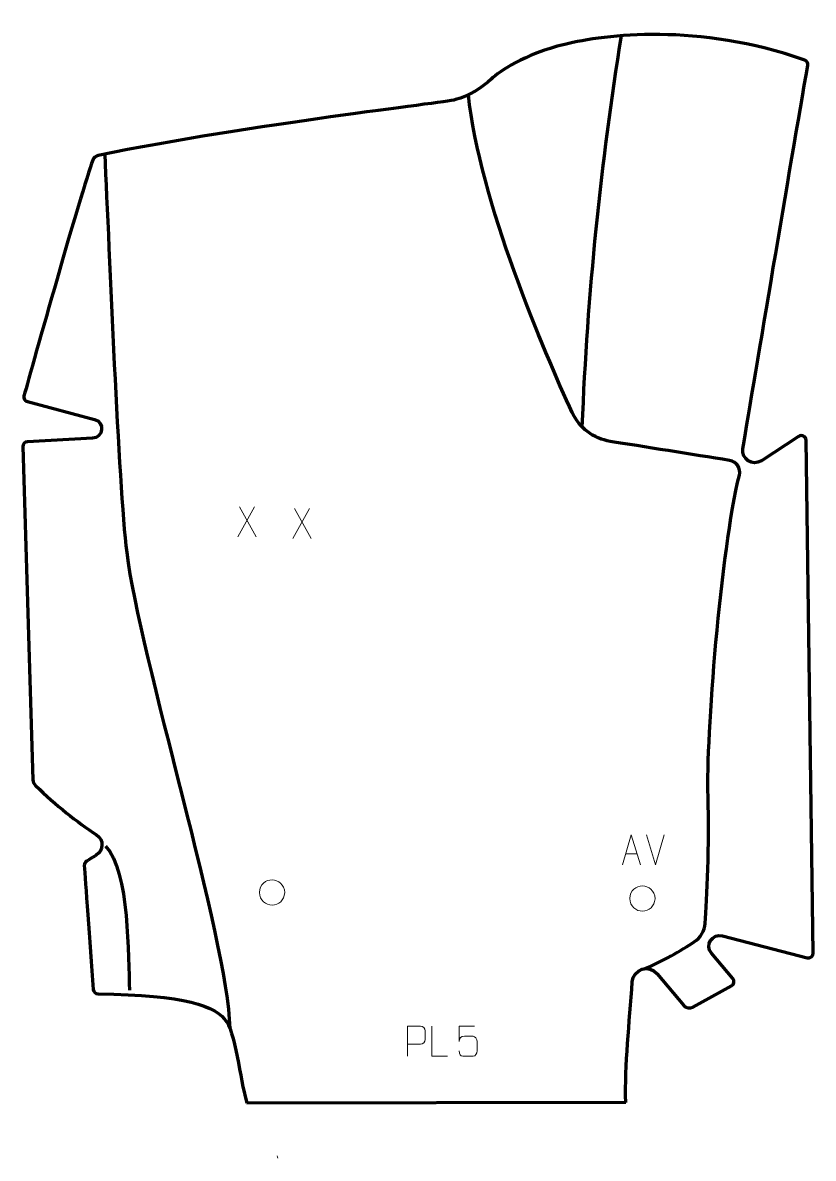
# Model space of a CAD drawing. Header units: millimetres. Extents: x -329 to 329, y -468 to 477.
import ezdxf

# ---------------------------------------------------------------- set-up
doc = ezdxf.new("R2010")
doc.units = ezdxf.units.MM
doc.header["$MEASUREMENT"] = 0
for name, color, linetype in [('layer 1', 7, 'Continuous'), ('layer 2', 7, 'Continuous'), ('layer 3', 7, 'Continuous')]:
    doc.layers.add(name, color=color, linetype=linetype)

msp = doc.modelspace()

# ---------------------------------------------------------------- linework, layer by layer
at = {"layer": 'layer 1', "color": 250, "lineweight": 9}
for points in [[(-135.9966, 73.8807), (-135.9966, 73.8807), (-149.7372, 48.9849), (-149.7372, 48.9849)], [(-148.2826, 73.8807), (-148.2826, 73.8807), (-134.542, 48.9272), (-134.542, 48.9272)], [(-90.3258, 72.6352), (-90.3258, 72.6352), (-104.0664, 47.7394), (-104.0664, 47.7394)], [(-102.6118, 72.6352), (-102.6118, 72.6352), (-88.8712, 47.6817), (-88.8712, 47.6817)], [(197.3078, -223.6746), (197.3078, -223.6746), (189.986, -198.721), (189.986, -198.721)], [(204.6297, -198.721), (204.6297, -198.721), (197.3079, -223.6746), (197.3079, -223.6746)], [(172.6709, -214.4179), (172.6709, -214.4179), (182.1666, -214.4179), (182.1666, -214.4179)]]:
    msp.add_open_spline(points, degree=3, dxfattribs=at)
for points, knots in [([(169.9483, -223.6673), (169.9483, -223.6673), (177.3193, -198.7138), (177.3193, -198.7138), (177.3193, -198.7138), (177.3193, -198.7138), (184.8892, -223.6673), (184.8892, -223.6673)], [0, 0, 0, 0, 0.33333333, 0.33333333, 0.33333333, 0.33333333, 1, 1, 1, 1]), ([(-131.8423, -246.5707), (-131.7716, -239.9303), (-126.4976, -236.0843), (-121.3423, -236.1813), (-121.3423, -236.1813), (-116.187, -236.0843), (-110.913, -240.1477), (-110.8423, -246.7881), (-110.8423, -246.7881), (-111.2125, -253.1174), (-115.6544, -257.1481), (-121.3423, -257.1775), (-121.3423, -257.1775), (-126.4976, -257.2745), (-131.7716, -253.2111), (-131.8423, -246.5707)], [0, 0, 0, 0, 0.2, 0.2, 0.2, 0.2, 0.4, 0.4, 0.4, 0.4, 0.6, 0.6, 0.6, 0.6, 1, 1, 1, 1]), ([(176.0191, -251.6135), (176.0898, -244.9731), (181.3638, -241.1271), (186.5191, -241.2241), (186.5191, -241.2241), (191.6744, -241.1271), (196.9484, -245.1905), (197.0191, -251.8309), (197.0191, -251.8309), (196.6489, -258.1602), (192.207, -262.1909), (186.5191, -262.2203), (186.5191, -262.2203), (181.3638, -262.3173), (176.0898, -258.2539), (176.0191, -251.6135)], [0, 0, 0, 0, 0.2, 0.2, 0.2, 0.2, 0.4, 0.4, 0.4, 0.4, 0.6, 0.6, 0.6, 0.6, 1, 1, 1, 1]), ([(-8.7998, -382.8928), (-8.7998, -382.8928), (-8.7998, -357.9392), (-8.7998, -357.9392), (-8.7998, -357.9392), (-5.2048, -357.9392), (-1.6095, -357.9392), (1.9859, -357.9392), (1.9859, -357.9392), (4.3111, -357.9771), (5.8685, -359.4672), (5.8643, -361.8333), (5.8643, -361.8333), (5.8639, -363.869), (5.8639, -366.9283), (5.8643, -368.9643), (5.8643, -368.9643), (5.8578, -370.8397), (4.0456, -372.7816), (2.036, -372.8007), (2.036, -372.8007), (2.036, -372.8007), (-8.7998, -372.8007), (-8.7998, -372.8007)], [0, 0, 0, 0, 0.14285714, 0.14285714, 0.14285714, 0.14285714, 0.28571429, 0.28571429, 0.28571429, 0.28571429, 0.42857143, 0.42857143, 0.42857143, 0.42857143, 0.57142857, 0.57142857, 0.57142857, 0.57142857, 0.71428571, 0.71428571, 0.71428571, 0.71428571, 1, 1, 1, 1]), ([(24.5405, -382.8927), (24.5405, -382.8927), (11.5914, -382.8927), (11.5914, -382.8927), (11.5914, -382.8927), (11.5914, -382.8927), (11.5914, -357.9391), (11.5914, -357.9391)], [0, 0, 0, 0, 0.33333333, 0.33333333, 0.33333333, 0.33333333, 1, 1, 1, 1]), ([(46.9855, -357.9611), (46.9855, -357.9611), (34.1338, -357.9611), (34.1338, -357.9611), (34.1338, -357.9611), (34.1341, -362.1917), (34.1341, -366.4226), (34.1338, -370.6538), (34.1338, -370.6538), (34.1335, -367.3437), (35.7645, -366.2719), (38.5765, -366.2114), (38.5765, -366.2114), (41.0161, -366.2111), (43.4556, -366.2111), (45.8948, -366.2114), (45.8948, -366.2114), (47.5446, -366.2046), (49.0195, -368.5851), (49.048, -370.6538), (49.048, -370.6538), (49.0477, -373.2411), (49.0477, -375.8287), (49.048, -378.4164), (49.048, -378.4164), (49.0942, -380.3758), (47.5948, -382.8121), (45.9689, -382.8706), (45.9689, -382.8706), (44.0124, -382.8703), (39.1174, -382.8703), (37.1604, -382.8706), (37.1604, -382.8706), (35.3149, -382.8794), (34.2078, -380.9146), (34.187, -378.3635)], [0, 0, 0, 0, 0.1, 0.1, 0.1, 0.1, 0.2, 0.2, 0.2, 0.2, 0.3, 0.3, 0.3, 0.3, 0.4, 0.4, 0.4, 0.4, 0.5, 0.5, 0.5, 0.5, 0.6, 0.6, 0.6, 0.6, 0.7, 0.7, 0.7, 0.7, 0.8, 0.8, 0.8, 0.8, 1, 1, 1, 1])]:
    msp.add_open_spline(points, degree=3, knots=knots, dxfattribs=at)
at = {"layer": 'layer 2', "color": 242, "lineweight": 200}
msp.add_open_spline([(172.6634, -421.246), (171.9914, -389.9807), (175.6561, -355.2832), (178.1174, -320.9407), (178.1174, -320.9407), (178.8755, -310.3644), (192.11, -306.0728), (198.925, -314.1959), (198.925, -314.1959), (198.925, -314.1959), (221.0805, -340.6045), (221.0805, -340.6045), (221.0805, -340.6045), (222.9198, -342.7977), (226.0532, -343.3858), (228.5629, -342.0086), (228.5629, -342.0086), (228.5629, -342.0086), (260.6353, -324.4109), (260.6353, -324.4109), (260.6353, -324.4109), (262.8518, -323.1953), (263.3983, -320.2538), (261.7667, -318.3231), (261.7667, -318.3231), (261.7667, -318.3231), (243.9429, -297.2291), (243.9429, -297.2291), (243.9429, -297.2291), (238.2794, -290.5266), (244.5769, -280.5092), (253.0721, -282.7073), (253.0721, -282.7073), (253.0721, -282.7073), (323.5649, -300.9466), (323.5649, -300.9466), (323.5649, -300.9466), (326.12, -301.6077), (328.6036, -299.6569), (328.5666, -297.0185), (328.5666, -297.0185), (328.5666, -297.0185), (322.6215, 129.2846), (322.6215, 129.2846), (322.6215, 129.2846), (322.5778, 132.4377), (319.0722, 134.3025), (316.4331, 132.5767), (316.4331, 132.5767), (316.4331, 132.5767), (285.449, 112.3181), (285.449, 112.3181), (285.449, 112.3181), (278.1571, 107.5499), (268.6783, 113.7369), (270.1127, 122.331), (270.1127, 122.331), (280.3919, 183.9373), (309.2428, 356.4268), (324.0947, 441.0113), (324.0947, 441.0113), (324.4334, 442.9413), (323.3222, 444.8315), (321.4729, 445.4785), (321.4729, 445.4785), (232.8146, 476.5014), (155.4183, 466.6709), (121.9824, 458.49), (121.9824, 458.49), (88.1443, 450.2103), (67.6535, 436.0607), (60.8142, 429.5809), (60.8142, 429.5809), (53.9746, 423.1011), (41.8552, 415.4218), (31.296, 412.5417), (31.296, 412.5417), (20.8227, 409.6856), (-136.3687, 392.3985), (-265.9676, 366.1553), (-265.9676, 366.1553), (-268.0183, 365.7401), (-269.6993, 364.2853), (-270.413, 362.3182), (-270.413, 362.3182), (-280.3454, 334.9426), (-320.4503, 191.9203), (-327.5937, 166.3802), (-327.5937, 166.3802), (-328.1944, 164.2311), (-326.9202, 162.0089), (-324.7626, 161.4388), (-324.7626, 161.4388), (-324.7626, 161.4388), (-269.0322, 146.7083), (-269.0322, 146.7083), (-269.0322, 146.7083), (-260.2113, 144.3768), (-261.5431, 131.4665), (-270.6543, 130.985), (-270.6543, 130.985), (-270.6543, 130.985), (-324.7785, 128.1239), (-324.7785, 128.1239), (-324.7785, 128.1239), (-326.9498, 128.0089), (-328.6319, 126.1808), (-328.5656, 124.0077), (-328.5656, 124.0077), (-328.5656, 124.0077), (-320.1314, -152.9211), (-320.1314, -152.9211), (-320.1314, -152.9211), (-320.0756, -154.7492), (-319.3034, -156.4795), (-317.9896, -157.7513), (-317.9896, -157.7513), (-300.8157, -174.3781), (-283.918, -187.8454), (-267.2401, -198.797), (-267.2401, -198.797), (-261.052, -202.8607), (-261.3229, -212.0054), (-267.7036, -215.7596), (-267.7036, -215.7596), (-270.3456, -217.3143), (-272.9826, -218.9632), (-275.6154, -220.6897), (-275.6154, -220.6897), (-276.8201, -221.4796), (-277.5087, -222.8533), (-277.4107, -224.2912), (-277.4107, -224.2912), (-276.6286, -235.7593), (-273.0644, -287.6589), (-269.9353, -327.2109), (-269.9353, -327.2109), (-269.773, -329.2592), (-268.0804, -330.8445), (-266.0262, -330.8812), (-266.0262, -330.8812), (-193.5642, -332.1766), (-167.9885, -340.5272), (-158.8985, -354.4567), (-158.8985, -354.4567), (-151.6412, -365.5787), (-146.2945, -410.8538), (-142.2146, -421.7734)], degree=3, knots=[0, 0, 0, 0, 0.02631579, 0.02631579, 0.02631579, 0.02631579, 0.05263158, 0.05263158, 0.05263158, 0.05263158, 0.07894737, 0.07894737, 0.07894737, 0.07894737, 0.10526316, 0.10526316, 0.10526316, 0.10526316, 0.13157895, 0.13157895, 0.13157895, 0.13157895, 0.15789474, 0.15789474, 0.15789474, 0.15789474, 0.18421053, 0.18421053, 0.18421053, 0.18421053, 0.21052632, 0.21052632, 0.21052632, 0.21052632, 0.23684211, 0.23684211, 0.23684211, 0.23684211, 0.26315789, 0.26315789, 0.26315789, 0.26315789, 0.28947368, 0.28947368, 0.28947368, 0.28947368, 0.31578947, 0.31578947, 0.31578947, 0.31578947, 0.34210526, 0.34210526, 0.34210526, 0.34210526, 0.36842105, 0.36842105, 0.36842105, 0.36842105, 0.39473684, 0.39473684, 0.39473684, 0.39473684, 0.42105263, 0.42105263, 0.42105263, 0.42105263, 0.44736842, 0.44736842, 0.44736842, 0.44736842, 0.47368421, 0.47368421, 0.47368421, 0.47368421, 0.5, 0.5, 0.5, 0.5, 0.52631579, 0.52631579, 0.52631579, 0.52631579, 0.55263158, 0.55263158, 0.55263158, 0.55263158, 0.57894737, 0.57894737, 0.57894737, 0.57894737, 0.60526316, 0.60526316, 0.60526316, 0.60526316, 0.63157895, 0.63157895, 0.63157895, 0.63157895, 0.65789474, 0.65789474, 0.65789474, 0.65789474, 0.68421053, 0.68421053, 0.68421053, 0.68421053, 0.71052632, 0.71052632, 0.71052632, 0.71052632, 0.73684211, 0.73684211, 0.73684211, 0.73684211, 0.76315789, 0.76315789, 0.76315789, 0.76315789, 0.78947368, 0.78947368, 0.78947368, 0.78947368, 0.81578947, 0.81578947, 0.81578947, 0.81578947, 0.84210526, 0.84210526, 0.84210526, 0.84210526, 0.86842105, 0.86842105, 0.86842105, 0.86842105, 0.89473684, 0.89473684, 0.89473684, 0.89473684, 0.92105263, 0.92105263, 0.92105263, 0.92105263, 0.94736842, 0.94736842, 0.94736842, 0.94736842, 1, 1, 1, 1], dxfattribs=at)
at = {"layer": 'layer 2', "color": 242, "lineweight": 158}
msp.add_open_spline([(172.6634, -421.246), (172.6634, -421.246), (-142.2146, -421.7734), (-142.2146, -421.7734)], degree=3, dxfattribs=at)
at = {"layer": 'layer 2', "color": 250, "lineweight": 20}
msp.add_open_spline([(-116.6176, -467.6827), (-116.5774, -467.4991), (-116.8054, -465.9444), (-117.1771, -465.7582)], degree=3, dxfattribs=at)
at = {"layer": 'layer 3', "color": 142, "lineweight": 200}
for points in [[(136.5521, 140.3084), (140.9855, 251.5512), (152.0331, 359.9361), (169.2084, 465.6731)], [(-259.7613, -208.2891), (-239.6423, -228.4081), (-241.1612, -300.9898), (-239.8179, -327.8556)]]:
    msp.add_open_spline(points, degree=3, dxfattribs=at)
for points, knots in [([(188.0008, -310.1301), (202.1631, -304.7376), (219.4788, -294.3091), (229.6117, -287.8445), (229.6117, -287.8445), (234.994, -284.4105), (238.4135, -278.6151), (238.8135, -272.2432), (238.8135, -272.2432), (240.0624, -252.3578), (242.4884, -206.356), (241.1278, -166.8939), (241.1278, -166.8939), (239.4387, -117.9132), (251.7227, 37.5186), (267.1419, 100.3402), (267.1419, 100.3402), (268.5354, 106.0182), (264.7716, 111.67), (258.9974, 112.5865), (258.9974, 112.5865), (229.0444, 117.3395), (185.7417, 124.2547), (159.8015, 128.4005), (159.8015, 128.4005), (145.8577, 130.629), (133.9563, 139.6837), (128.0808, 152.5242), (128.0808, 152.5242), (105.5662, 201.73), (50.8151, 328.5806), (41.9572, 416.7193)], [0, 0, 0, 0, 0.11111111, 0.11111111, 0.11111111, 0.11111111, 0.22222222, 0.22222222, 0.22222222, 0.22222222, 0.33333333, 0.33333333, 0.33333333, 0.33333333, 0.44444444, 0.44444444, 0.44444444, 0.44444444, 0.55555556, 0.55555556, 0.55555556, 0.55555556, 0.66666667, 0.66666667, 0.66666667, 0.66666667, 0.77777778, 0.77777778, 0.77777778, 0.77777778, 1, 1, 1, 1]), ([(-260.4964, 367.2545), (-256.5121, 285.1777), (-249.2202, 93.5167), (-242.1686, 35.907), (-242.1686, 35.907), (-231.6103, -50.3532), (-158.3987, -284.9292), (-156.4831, -359.5142)], [0, 0, 0, 0, 0.33333333, 0.33333333, 0.33333333, 0.33333333, 1, 1, 1, 1])]:
    msp.add_open_spline(points, degree=3, knots=knots, dxfattribs=at)

doc.saveas('drawing.dxf')
